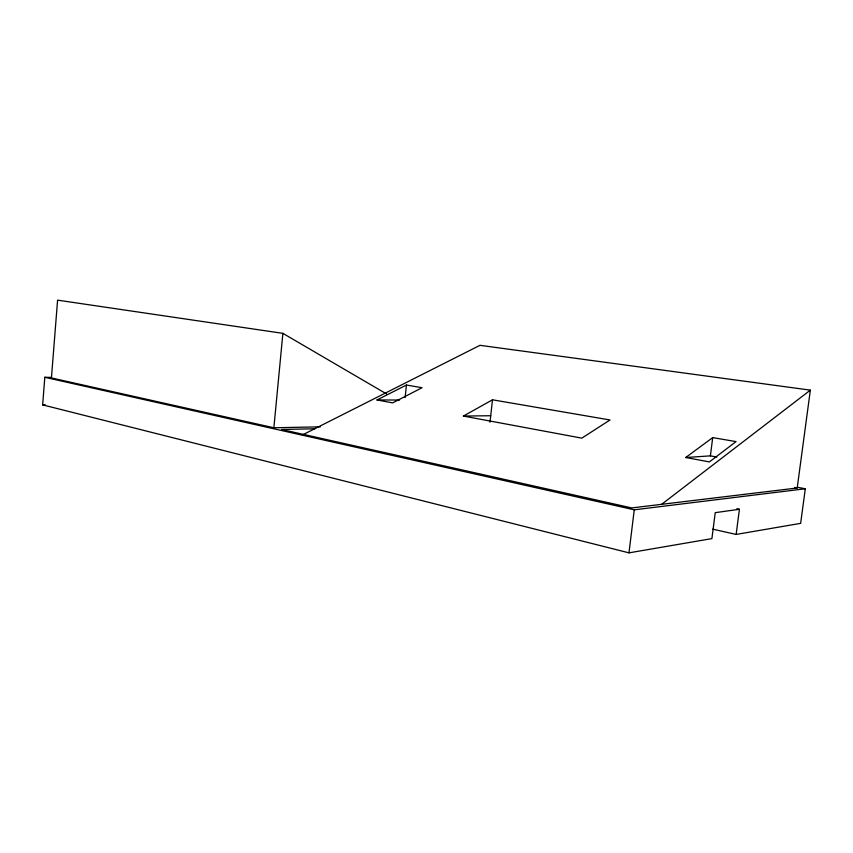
<?xml version="1.0" encoding="UTF-8"?>
<svg xmlns="http://www.w3.org/2000/svg" width="853" height="853" viewBox="0 0 853 853"><rect width="100%" height="100%" fill="white"/><g stroke="black" fill="none" stroke-linecap="round" stroke-linejoin="round"><path stroke-width="1.28" d="M712.756 529.159L736.139 534.436L739.423 509.284L715.24 512.653L711.903 538.606L628.981 552.851L42.65 404.876L44.814 377.293L51.457 377.41M273.866 427.769L282.887 333.352L57.588 300.149L51.436 377.943L273.866 427.769L320.429 426.841M405.132 397.551L406.444 385.034L422.043 387.72L392.657 402.883L377.005 399.961L406.444 385.034M489.995 422.214L492.49 399.801L610.012 419.975L581.821 438.143L463.403 416.061L492.49 399.801M628.981 552.851L634.259 509.817L805.307 488.769L800.636 523.358L736.139 534.436M685.727 457.507L710.389 455.865L712.713 437.6L736.054 441.609L709.387 461.91L685.727 457.507L712.713 437.6M314.65 428.782L281.533 429.486L631.721 507.93L797.203 487.98L810.35 390.141L479.972 345.316L303.071 434.625M661.64 504.326L810.35 390.141M463.403 416.061L490.72 415.731M42.65 404.876L45.294 404.876M377.005 399.961L399.567 400.036M710.389 455.865L716.851 457.048M797.459 487.266L805.307 488.769M794.591 487.479L797.203 487.98M736.821 508.74L739.423 509.284M44.814 377.293L634.259 509.817M282.887 333.352L386.548 393.937"/></g></svg>
